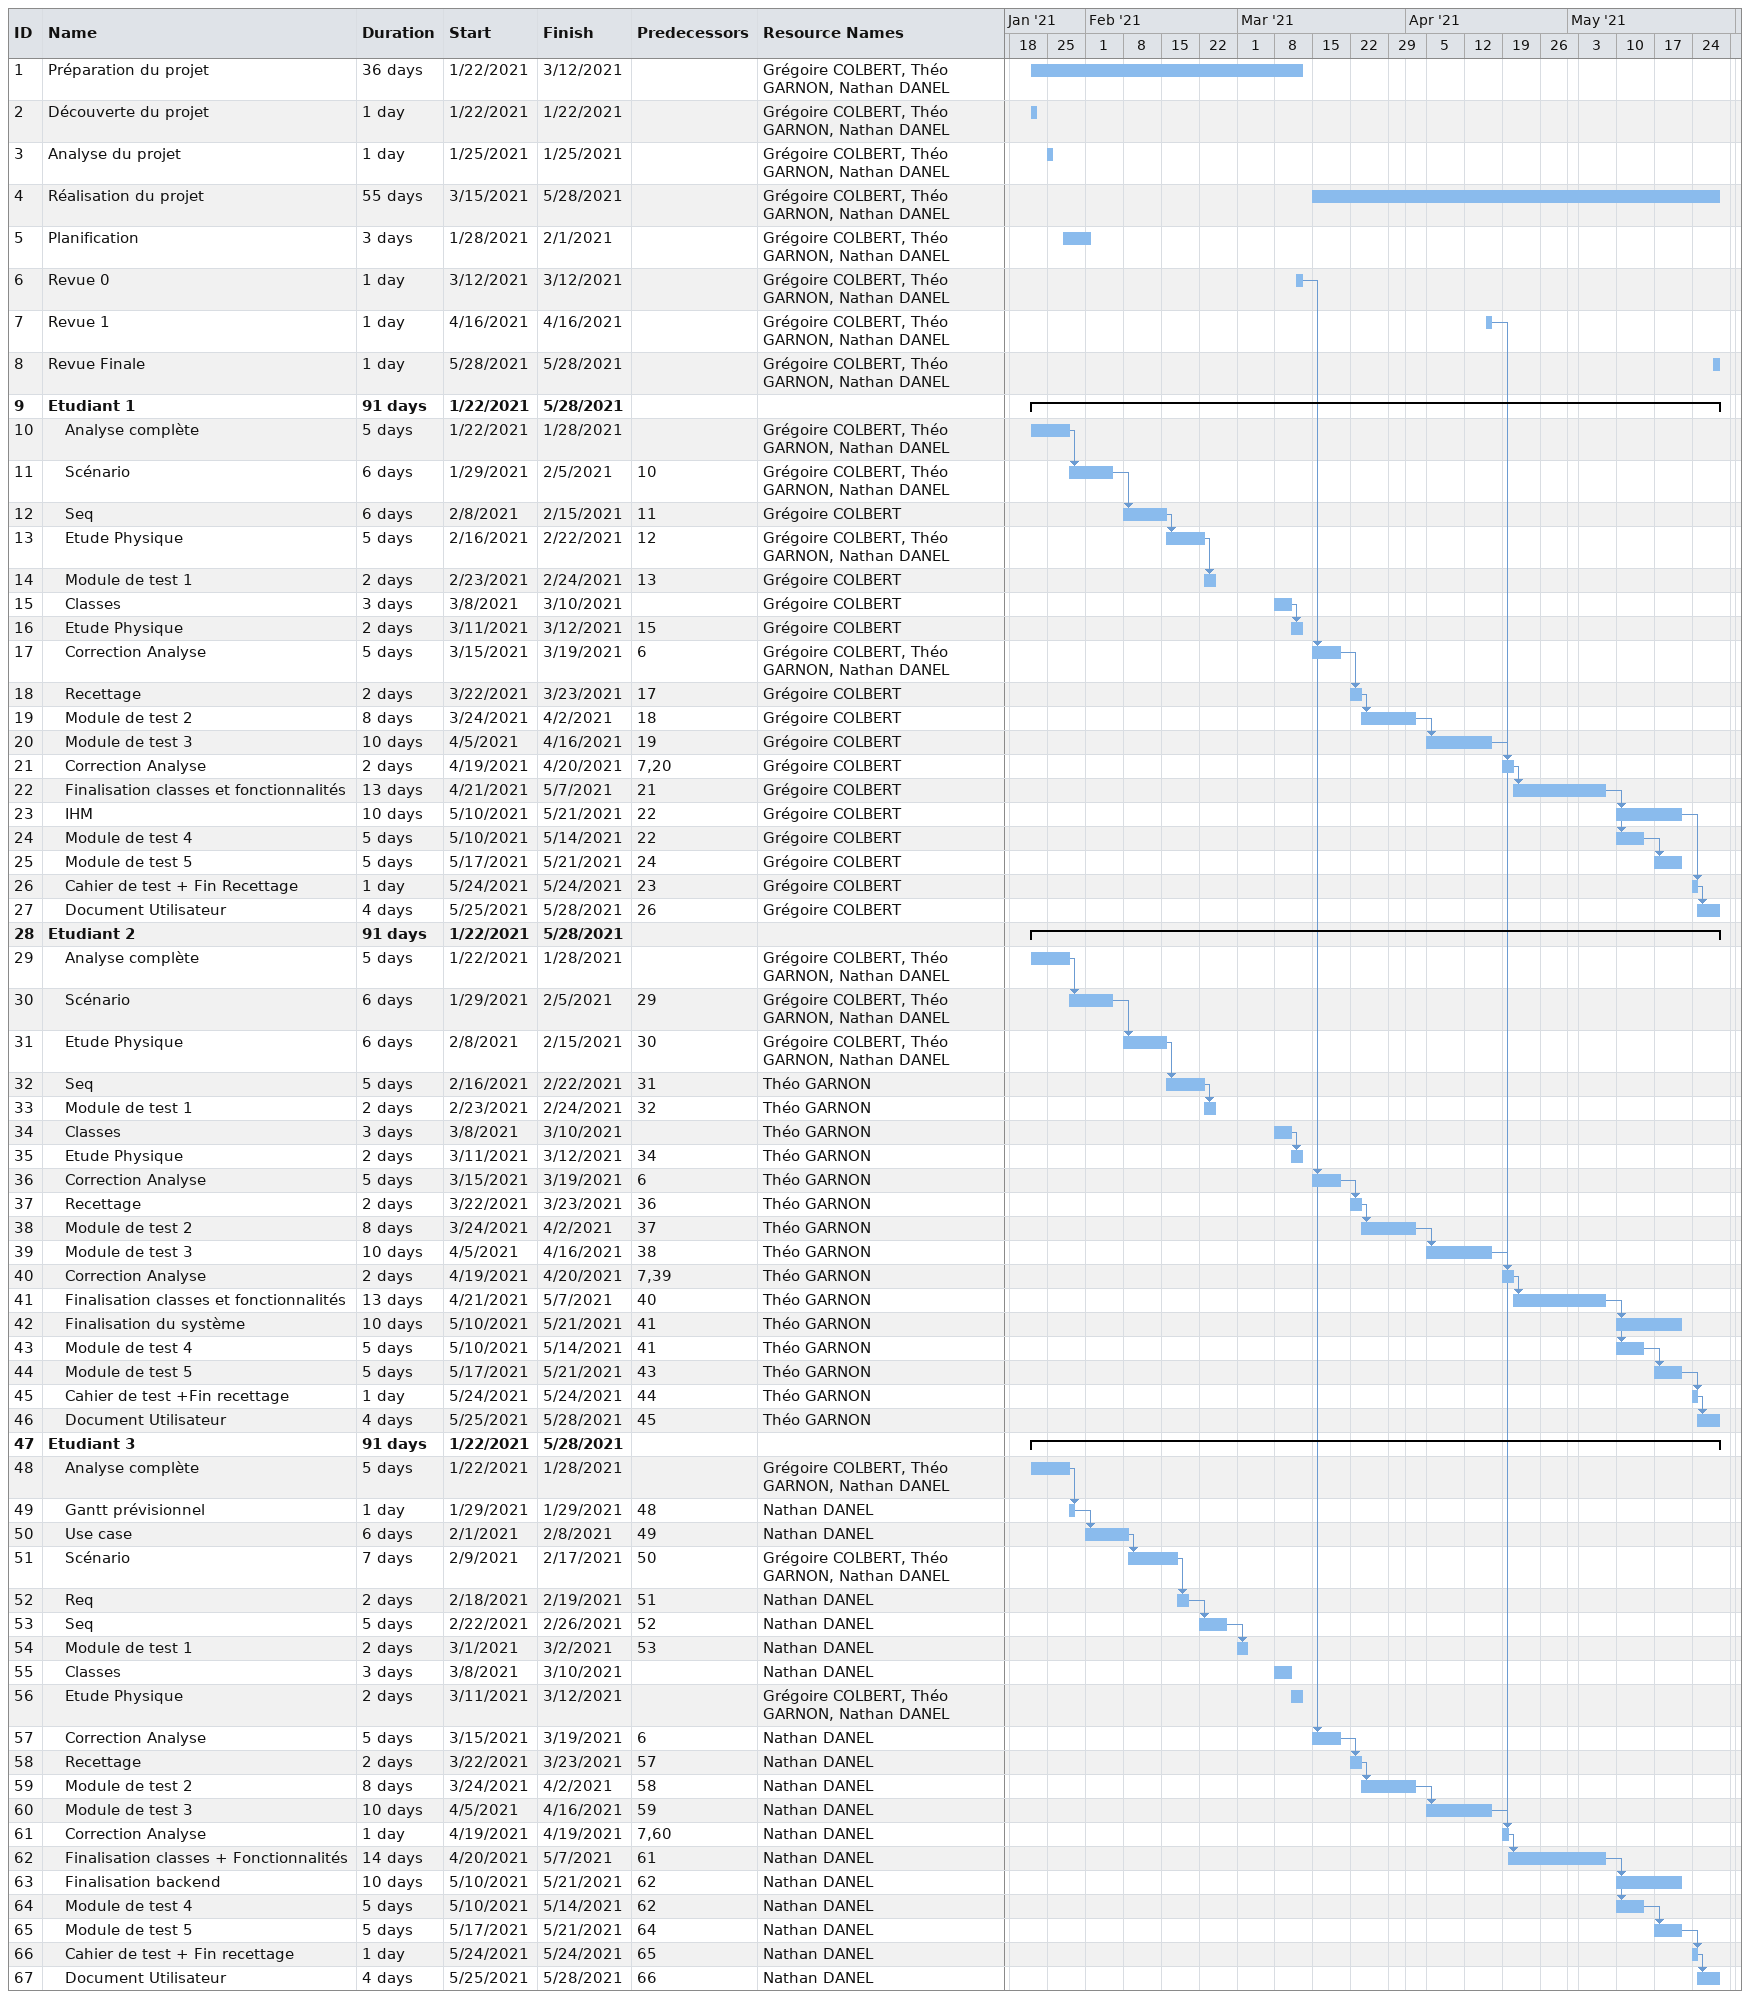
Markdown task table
| ID | Level | Task | Duration | Start | Finish | Predecessors | Resources |
|---|---|---|---|---|---|---|---|
| 1 | 1 | Préparation du projet | 36d | 2021-01-22 | 2021-03-12 |  | Grégoire COLBERT, Théo GARNON, Nathan DANEL |
| 2 | 1 | Découverte du projet | 1d | 2021-01-22 | 2021-01-22 |  | Grégoire COLBERT, Théo GARNON, Nathan DANEL |
| 3 | 1 | Analyse du projet | 1d | 2021-01-25 | 2021-01-25 |  | Grégoire COLBERT, Théo GARNON, Nathan DANEL |
| 4 | 1 | Réalisation du projet | 55d | 2021-03-15 | 2021-05-28 |  | Grégoire COLBERT, Théo GARNON, Nathan DANEL |
| 5 | 1 | Planification | 3d | 2021-01-28 | 2021-02-01 |  | Grégoire COLBERT, Théo GARNON, Nathan DANEL |
| 6 | 1 | Revue 0 | 1d | 2021-03-12 | 2021-03-12 |  | Grégoire COLBERT, Théo GARNON, Nathan DANEL |
| 7 | 1 | Revue 1 | 1d | 2021-04-16 | 2021-04-16 |  | Grégoire COLBERT, Théo GARNON, Nathan DANEL |
| 8 | 1 | Revue Finale | 1d | 2021-05-28 | 2021-05-28 |  | Grégoire COLBERT, Théo GARNON, Nathan DANEL |
| 9 | 1 | **Etudiant 1** | 91d | 2021-01-22 | 2021-05-28 |  |  |
| 10 | 2 | Analyse complète | 5d | 2021-01-22 | 2021-01-28 |  | Grégoire COLBERT, Théo GARNON, Nathan DANEL |
| 11 | 2 | Scénario | 6d | 2021-01-29 | 2021-02-05 | 10 | Grégoire COLBERT, Théo GARNON, Nathan DANEL |
| 12 | 2 | Seq | 6d | 2021-02-08 | 2021-02-15 | 11 | Grégoire COLBERT |
| 13 | 2 | Etude Physique | 5d | 2021-02-16 | 2021-02-22 | 12 | Grégoire COLBERT, Théo GARNON, Nathan DANEL |
| 14 | 2 | Module de test 1 | 2d | 2021-02-23 | 2021-02-24 | 13 | Grégoire COLBERT |
| 15 | 2 | Classes | 3d | 2021-03-08 | 2021-03-10 |  | Grégoire COLBERT |
| 16 | 2 | Etude Physique | 2d | 2021-03-11 | 2021-03-12 | 15 | Grégoire COLBERT |
| 17 | 2 | Correction Analyse | 5d | 2021-03-15 | 2021-03-19 | 6 | Grégoire COLBERT, Théo GARNON, Nathan DANEL |
| 18 | 2 | Recettage | 2d | 2021-03-22 | 2021-03-23 | 17 | Grégoire COLBERT |
| 19 | 2 | Module de test 2 | 8d | 2021-03-24 | 2021-04-02 | 18 | Grégoire COLBERT |
| 20 | 2 | Module de test 3 | 10d | 2021-04-05 | 2021-04-16 | 19 | Grégoire COLBERT |
| 21 | 2 | Correction Analyse | 2d | 2021-04-19 | 2021-04-20 | 7, 20 | Grégoire COLBERT |
| 22 | 2 | Finalisation classes et fonctionnalités | 13d | 2021-04-21 | 2021-05-07 | 21 | Grégoire COLBERT |
| 23 | 2 | IHM | 10d | 2021-05-10 | 2021-05-21 | 22 | Grégoire COLBERT |
| 24 | 2 | Module de test 4 | 5d | 2021-05-10 | 2021-05-14 | 22 | Grégoire COLBERT |
| 25 | 2 | Module de test 5 | 5d | 2021-05-17 | 2021-05-21 | 24 | Grégoire COLBERT |
| 26 | 2 | Cahier de test + Fin Recettage | 1d | 2021-05-24 | 2021-05-24 | 23 | Grégoire COLBERT |
| 27 | 2 | Document Utilisateur | 4d | 2021-05-25 | 2021-05-28 | 26 | Grégoire COLBERT |
| 28 | 1 | **Etudiant 2** | 91d | 2021-01-22 | 2021-05-28 |  |  |
| 29 | 2 | Analyse complète | 5d | 2021-01-22 | 2021-01-28 |  | Grégoire COLBERT, Théo GARNON, Nathan DANEL |
| 30 | 2 | Scénario | 6d | 2021-01-29 | 2021-02-05 | 29 | Grégoire COLBERT, Théo GARNON, Nathan DANEL |
| 31 | 2 | Etude Physique | 6d | 2021-02-08 | 2021-02-15 | 30 | Grégoire COLBERT, Théo GARNON, Nathan DANEL |
| 32 | 2 | Seq | 5d | 2021-02-16 | 2021-02-22 | 31 | Théo GARNON |
| 33 | 2 | Module de test 1 | 2d | 2021-02-23 | 2021-02-24 | 32 | Théo GARNON |
| 34 | 2 | Classes | 3d | 2021-03-08 | 2021-03-10 |  | Théo GARNON |
| 35 | 2 | Etude Physique | 2d | 2021-03-11 | 2021-03-12 | 34 | Théo GARNON |
| 36 | 2 | Correction Analyse | 5d | 2021-03-15 | 2021-03-19 | 6 | Théo GARNON |
| 37 | 2 | Recettage | 2d | 2021-03-22 | 2021-03-23 | 36 | Théo GARNON |
| 38 | 2 | Module de test 2 | 8d | 2021-03-24 | 2021-04-02 | 37 | Théo GARNON |
| 39 | 2 | Module de test 3 | 10d | 2021-04-05 | 2021-04-16 | 38 | Théo GARNON |
| 40 | 2 | Correction Analyse | 2d | 2021-04-19 | 2021-04-20 | 7, 39 | Théo GARNON |
| 41 | 2 | Finalisation classes et fonctionnalités | 13d | 2021-04-21 | 2021-05-07 | 40 | Théo GARNON |
| 42 | 2 | Finalisation du système | 10d | 2021-05-10 | 2021-05-21 | 41 | Théo GARNON |
| 43 | 2 | Module de test 4 | 5d | 2021-05-10 | 2021-05-14 | 41 | Théo GARNON |
| 44 | 2 | Module de test 5 | 5d | 2021-05-17 | 2021-05-21 | 43 | Théo GARNON |
| 45 | 2 | Cahier de test +Fin recettage | 1d | 2021-05-24 | 2021-05-24 | 44 | Théo GARNON |
| 46 | 2 | Document Utilisateur | 4d | 2021-05-25 | 2021-05-28 | 45 | Théo GARNON |
| 47 | 1 | **Etudiant 3** | 91d | 2021-01-22 | 2021-05-28 |  |  |
| 48 | 2 | Analyse complète | 5d | 2021-01-22 | 2021-01-28 |  | Grégoire COLBERT, Théo GARNON, Nathan DANEL |
| 49 | 2 | Gantt prévisionnel | 1d | 2021-01-29 | 2021-01-29 | 48 | Nathan DANEL |
| 50 | 2 | Use case | 6d | 2021-02-01 | 2021-02-08 | 49 | Nathan DANEL |
| 51 | 2 | Scénario | 7d | 2021-02-09 | 2021-02-17 | 50 | Grégoire COLBERT, Théo GARNON, Nathan DANEL |
| 52 | 2 | Req | 2d | 2021-02-18 | 2021-02-19 | 51 | Nathan DANEL |
| 53 | 2 | Seq | 5d | 2021-02-22 | 2021-02-26 | 52 | Nathan DANEL |
| 54 | 2 | Module de test 1 | 2d | 2021-03-01 | 2021-03-02 | 53 | Nathan DANEL |
| 55 | 2 | Classes | 3d | 2021-03-08 | 2021-03-10 |  | Nathan DANEL |
| 56 | 2 | Etude Physique | 2d | 2021-03-11 | 2021-03-12 |  | Grégoire COLBERT, Théo GARNON, Nathan DANEL |
| 57 | 2 | Correction Analyse | 5d | 2021-03-15 | 2021-03-19 | 6 | Nathan DANEL |
| 58 | 2 | Recettage | 2d | 2021-03-22 | 2021-03-23 | 57 | Nathan DANEL |
| 59 | 2 | Module de test 2 | 8d | 2021-03-24 | 2021-04-02 | 58 | Nathan DANEL |
| 60 | 2 | Module de test 3 | 10d | 2021-04-05 | 2021-04-16 | 59 | Nathan DANEL |
| 61 | 2 | Correction Analyse | 1d | 2021-04-19 | 2021-04-19 | 7, 60 | Nathan DANEL |
| 62 | 2 | Finalisation classes + Fonctionnalités | 14d | 2021-04-20 | 2021-05-07 | 61 | Nathan DANEL |
| 63 | 2 | Finalisation backend | 10d | 2021-05-10 | 2021-05-21 | 62 | Nathan DANEL |
| 64 | 2 | Module de test 4 | 5d | 2021-05-10 | 2021-05-14 | 62 | Nathan DANEL |
| 65 | 2 | Module de test 5 | 5d | 2021-05-17 | 2021-05-21 | 64 | Nathan DANEL |
| 66 | 2 | Cahier de test + Fin recettage | 1d | 2021-05-24 | 2021-05-24 | 65 | Nathan DANEL |
| 67 | 2 | Document Utilisateur | 4d | 2021-05-25 | 2021-05-28 | 66 | Nathan DANEL |
